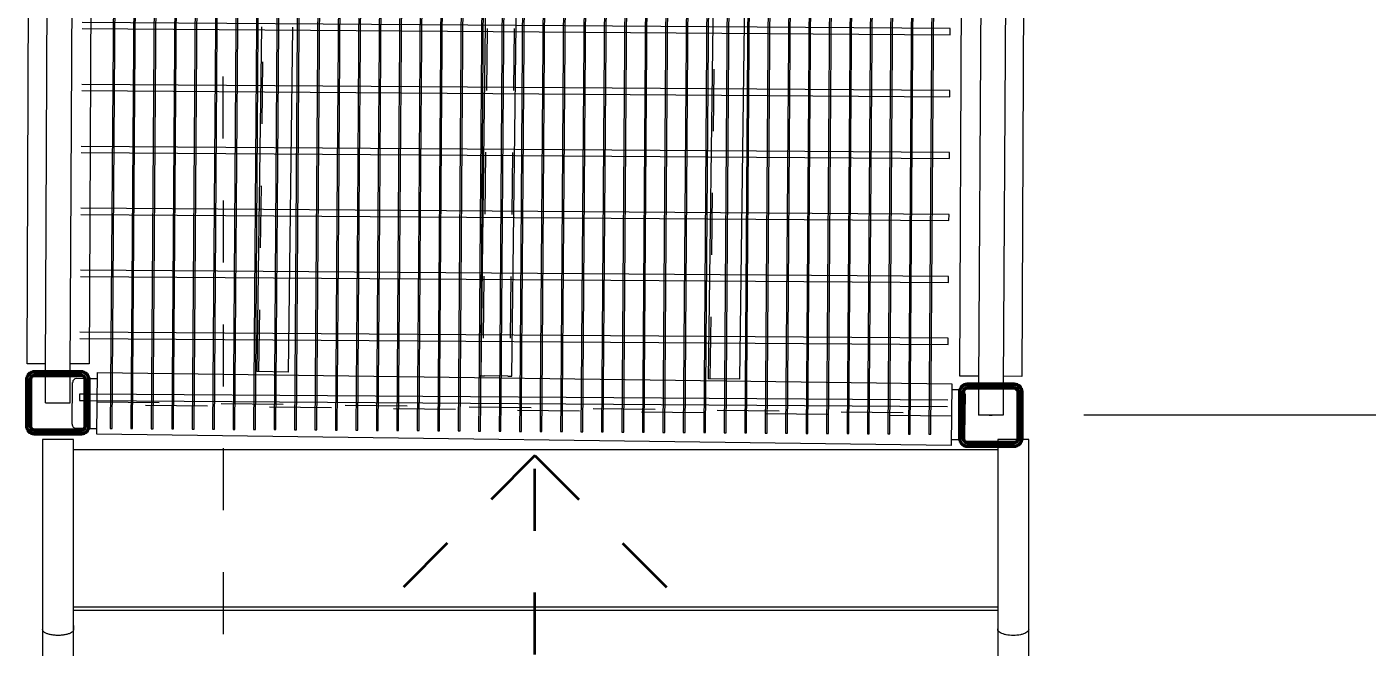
# Model space of a CAD drawing. Header units: metres. Extents: x 0.7 to 94.6, y -58.8 to 13.6.
# Drawn here: x 31.061 to 33.223, y -51.352 to -50.351 of the extents above; entities that cross this region are included whole.
import ezdxf

# ---------------------------------------------------------------- set-up
doc = ezdxf.new("R2010")
doc.units = ezdxf.units.M
for name, pattern in [('Basculante', [0.003969, 0.002381, -0.001587]), ('Dash', [0.006, 0.003, -0.003]), ('Hidden', [0.007144, 0.004763, -0.002381])]:
    doc.linetypes.add(name, pattern=pattern)
for name, color, linetype, lineweight in [('A-ANNO-DIMS', 7, 'Continuous', 9), ('A-ANNO-DIMS-50', 7, 'Continuous', 9), ('A-FLOR-HRAL', 7, 'Continuous', 18), ('A-GENM', 7, 'Continuous', 18), ('C-TOPO', 7, 'Continuous', 18), ('S-BEAM', 7, 'Continuous', 18), ('S-BEAM-HDLN', 7, 'Dash', 18), ('S-COLS', 7, 'Continuous', 18)]:
    doc.layers.add(name, color=color, linetype=linetype, lineweight=lineweight)
doc.layers.add('A-DETL', color=7, linetype='Continuous', lineweight=18, true_color=0x00a600)
doc.styles.add('Century Gothic', font='GOTHIC.TTF', dxfattribs={"height": 0.125})
doc.dimstyles.new('C_G_2_5mm', dxfattribs={"dimscale": 0.3048, "dimtxt": 0.130521, "dimasz": 0.246063, "dimexe": 0.492126, "dimexo": 0.328084, "dimgap": 0.016404, "dimtad": 1, "dimdec": 3, "dimrnd": 0.001, "dimzin": 0, "dimdsep": 46, "dimtxsty": 'Century Gothic', "dimblk1": 'OBLIQUE', "dimblk2": 'OBLIQUE', "dimsah": 1, "dimcen": 0.09, "dimdle": 0.492126, "dimazin": 2, "dimtfac": 1, "dimtdec": 4, "dimtix": 1, "dimtmove": 0, "dimatfit": 3, "dimfxl": 1, "dimtvp": 1, "dimtolj": 1, "dimtzin": 0, "dimarcsym": 2})

# ---------------------------------------------------------------- blocks, each defined once
blk = doc.blocks.new('YADRAN_LASQUEMAS_ARQ_MO_000_SITIO_rvt-3-PLANTA TERRAZAS EXISTENTE -Actualización - Zona 02 - NAUX02')
at = {"layer": 'C-TOPO', "color": 254, "linetype": 'Hidden', "true_color": 0xcccccc}
blk.add_line((5.5656, -56.5313), (5.5555, -37.2364), dxfattribs=at)
blk = doc.blocks.new('FCA_N_Columna de acero - 100 x 100 mm-2381346-PLANTA TERRAZAS EXISTENTE -Actualización - Zona 02 - NAUX02')
at = {"layer": 'S-COLS', "lineweight": 50}
for p, q in [((0.038, 0.05), (-0.038, 0.05)), ((-0.038, 0.044), (0.038, 0.044)), ((-0.05, 0.038), (-0.05, -0.038)), ((-0.044, -0.038), (-0.044, 0.038)), ((0.044, 0.038), (0.044, -0.038)), ((0.05, -0.038), (0.05, 0.038)), ((0.038, -0.044), (-0.038, -0.044)), ((-0.038, -0.05), (0.038, -0.05))]:
    blk.add_line(p, q, dxfattribs=at)
for centre, radius, start, end in [((-0.038, 0.038), 0.012, 90, 180), ((-0.038, 0.038), 0.006, 90, 180), ((0.038, 0.038), 0.012, 360, 90), ((0.038, 0.038), 0.006, 0, 90), ((-0.038, -0.038), 0.012, 180, 270), ((-0.038, -0.038), 0.006, 180, 270), ((0.038, -0.038), 0.006, 270, 360), ((0.038, -0.038), 0.012, 270, 360)]:
    blk.add_arc(centre, radius, start, end, dxfattribs=at)
blk = doc.blocks.new('FCA_N_Columna de acero - 100 x 100 mm-2383536-PLANTA TERRAZAS EXISTENTE -Actualización - Zona 02 - NAUX02')
at = {"layer": 'S-COLS', "lineweight": 50}
for p, q in [((0.038, 0.05), (-0.038, 0.05)), ((-0.038, 0.044), (0.038, 0.044)), ((-0.05, 0.038), (-0.05, -0.038)), ((-0.044, -0.038), (-0.044, 0.038)), ((0.044, 0.038), (0.044, -0.038)), ((0.05, -0.038), (0.05, 0.038)), ((0.038, -0.044), (-0.038, -0.044)), ((-0.038, -0.05), (0.038, -0.05))]:
    blk.add_line(p, q, dxfattribs=at)
for centre, radius, start, end in [((-0.038, 0.038), 0.012, 90, 180), ((-0.038, 0.038), 0.006, 90, 180), ((0.038, 0.038), 0.012, 360, 90), ((0.038, 0.038), 0.006, 0, 90), ((-0.038, -0.038), 0.012, 180, 270), ((-0.038, -0.038), 0.006, 180, 270), ((0.038, -0.038), 0.006, 270, 360), ((0.038, -0.038), 0.012, 270, 360)]:
    blk.add_arc(centre, radius, start, end, dxfattribs=at)
blk = doc.blocks.new('M_S Shapes - 200x100 mm-V30-PLANTA TERRAZAS EXISTENTE -Actualización - Zona 02 - NAUX02')
at = {"layer": 'S-BEAM'}
for p, q in [((-0.6889, -0.05), (-0.6889, 0.05)), ((-0.6889, 0.05), (0.6889, 0.05)), ((0.6889, 0.05), (0.6889, -0.05)), ((0.6889, -0.05), (-0.6889, -0.05))]:
    blk.add_line(p, q, dxfattribs=at)
at = {"layer": 'S-BEAM-HDLN'}
for p, q in [((-0.6889, 0.00245), (0.6889, 0.00245)), ((0.6889, -0.00245), (-0.6889, -0.00245))]:
    blk.add_line(p, q, dxfattribs=at)
blk = doc.blocks.new('M_HSS Square - 80 x 80 mm-2390060-PLANTA TERRAZAS EXISTENTE -Actualización - Zona 02 - NAUX02')
at = {"layer": 'S-BEAM'}
for p, q in [((6.7511, -50.9372), (6.7371, -50.937)), ((6.7585, -50.9437), (6.7576, -51.0109)), ((6.7361, -51.017), (6.7505, -51.0172))]:
    blk.add_line(p, q, dxfattribs=at)
for centre, start_param, end_param in [((6.7526, -50.9436), 4.712389, 5.497787), ((6.7517, -51.0109), 3.96646, 4.712389)]:
    blk.add_ellipse(centre, major_axis=(0.00008, 0.00636), ratio=0.93358, start_param=start_param, end_param=end_param, dxfattribs=at)
blk = doc.blocks.new('M_HSS Square - 80 x 80 mm-2390061-PLANTA TERRAZAS EXISTENTE -Actualización - Zona 02 - NAUX02')
at = {"layer": 'S-BEAM'}
for p, q in [((5.3392, -50.919), (5.3255, -50.9189)), ((5.3594, -50.9193), (5.3452, -50.9191)), ((5.3187, -50.9924), (5.3195, -50.9251)), ((5.3245, -50.9989), (5.3382, -50.999)), ((5.3442, -50.9991), (5.3584, -50.9993))]:
    blk.add_line(p, q, dxfattribs=at)
for centre, start_param, end_param in [((5.3254, -50.9252), 0, 1.570796), ((5.3245, -50.9925), 1.570796, 3.141593)]:
    blk.add_ellipse(centre, major_axis=(0.00008, 0.00636), ratio=0.924653, start_param=start_param, end_param=end_param, dxfattribs=at)
blk = doc.blocks.new('M_S Shapes - 200x100 mm-2390312-PLANTA TERRAZAS EXISTENTE -Actualización - Zona 02 - NAUX02')
at = {"layer": 'S-BEAM'}
for p, q in [((0.6487, 0.05), (2.9426, 0.05)), ((2.9426, 0.05), (2.9426, 0.0201)), ((2.9426, -0.0199), (2.9426, -0.05)), ((2.9426, -0.05), (-2.9426, -0.05))]:
    blk.add_line(p, q, dxfattribs=at)
blk = doc.blocks.new('M_S Shapes - 200x100 mm-V33-PLANTA TERRAZAS EXISTENTE -Actualización - Zona 02 - NAUX02')
at = {"layer": 'S-BEAM'}
for p, q in [((-2.9426, 0.02), (-2.9426, 0.05)), ((-2.9426, 0.05), (2.9426, 0.05)), ((-2.9426, -0.05), (-2.9426, -0.02)), ((-2.0969, -0.05), (-2.9426, -0.05))]:
    blk.add_line(p, q, dxfattribs=at)
blk = doc.blocks.new('M_HSS Square - 50 x 50 mm-2391063-PLANTA TERRAZAS EXISTENTE -Actualización - Zona 02 - NAUX02')
at = {"layer": 'S-BEAM'}
for p, q in [((-3.3876, 0.025), (-5.9484, 0.025)), ((-5.9484, 0.0241), (-5.9484, 0.0186)), ((-5.9484, -0.0186), (-5.9484, 0.0186)), ((-5.9484, -0.0186), (-5.9484, -0.025)), ((-5.9484, -0.025), (-3.3873, -0.025))]:
    blk.add_line(p, q, dxfattribs=at)
at = {"layer": 'S-BEAM', "linetype": 'Hidden'}
for p, q in [((-3.3876, 0.0218), (-5.9484, 0.0218)), ((-3.3873, -0.0218), (-5.9484, -0.0218))]:
    blk.add_line(p, q, dxfattribs=at)
blk = doc.blocks.new('M_L-Angle - L51X51X3_2-2392226-PLANTA TERRAZAS EXISTENTE -Actualización - Zona 02 - NAUX02')
at = {"layer": 'S-BEAM'}
for p, q in [((-5.9486, -0.0372), (-5.9486, 0.0136)), ((-3.9859, 0.0136), (-5.9486, 0.0136)), ((-5.9486, -0.0372), (-3.9852, -0.0372))]:
    blk.add_line(p, q, dxfattribs=at)
at = {"layer": 'S-BEAM', "linetype": 'Hidden'}
blk.add_line((-5.9486, 0.0104), (-3.9858, 0.0104), dxfattribs=at)
blk = doc.blocks.new('M_L-Angle - L51X51X3_2-2392227-PLANTA TERRAZAS EXISTENTE -Actualización - Zona 02 - NAUX02')
at = {"layer": 'S-BEAM'}
for p, q in [((-5.9495, -0.0372), (-5.9495, 0.0136)), ((-5.3929, 0.0136), (-5.9495, 0.0136)), ((-5.9495, -0.0372), (-5.3926, -0.0372))]:
    blk.add_line(p, q, dxfattribs=at)
at = {"layer": 'S-BEAM', "linetype": 'Hidden'}
blk.add_line((-5.9495, 0.0104), (-5.3929, 0.0104), dxfattribs=at)
blk = doc.blocks.new('M_RVR_Grating - Grating 2-V45-PLANTA TERRAZAS EXISTENTE -Actualización - Zona 02 - NAUX02')
at = {"layer": 'A-GENM', "color": 253, "true_color": 0xaaaaaa}
for p, q in [((-0.647, 0.5), (-0.65, 0.5)), ((-0.65, 0.5), (-0.65, 0.45)), ((-0.647, 0.45), (-0.647, 0.5)), ((-0.614, 0.5), (-0.617, 0.5)), ((-0.617, 0.5), (-0.617, 0.4501)), ((-0.614, 0.4501), (-0.614, 0.5)), ((-0.581, 0.5), (-0.584, 0.5)), ((-0.584, 0.5), (-0.584, 0.4503)), ((-0.581, 0.4504), (-0.581, 0.5)), ((-0.548, 0.5), (-0.551, 0.5)), ((-0.551, 0.5), (-0.551, 0.4506)), ((-0.548, -0.5), (-0.548, 0.5)), ((-0.515, 0.5), (-0.518, 0.5)), ((-0.518, 0.5), (-0.518, -0.5)), ((-0.515, -0.5), (-0.515, 0.5)), ((-0.482, 0.5), (-0.485, 0.5)), ((-0.485, 0.5), (-0.485, 0.15)), ((-0.482, 0.15), (-0.482, 0.5)), ((-0.449, 0.5), (-0.452, 0.5)), ((-0.452, 0.5), (-0.452, 0.15)), ((-0.449, 0.15), (-0.449, 0.5)), ((-0.416, 0.5), (-0.419, 0.5)), ((-0.419, 0.5), (-0.419, 0.15)), ((-0.416, 0.15), (-0.416, 0.5)), ((-0.383, 0.5), (-0.386, 0.5)), ((-0.386, 0.5), (-0.386, 0.1502)), ((-0.383, 0.1503), (-0.383, 0.5)), ((-0.35, 0.5), (-0.353, 0.5)), ((-0.353, 0.5), (-0.353, 0.1505)), ((-0.35, 0.1505), (-0.35, 0.5)), ((-0.317, 0.5), (-0.32, 0.5)), ((-0.32, 0.5), (-0.32, -0.5)), ((-0.317, -0.5), (-0.317, 0.5)), ((-0.284, 0.5), (-0.287, 0.5)), ((-0.287, 0.5), (-0.287, -0.15)), ((-0.284, -0.15), (-0.284, 0.5)), ((-0.251, 0.5), (-0.254, 0.5)), ((-0.254, 0.5), (-0.254, -0.15)), ((-0.251, -0.15), (-0.251, 0.5)), ((-0.218, 0.5), (-0.221, 0.5)), ((-0.221, 0.5), (-0.221, -0.15)), ((-0.218, -0.15), (-0.218, 0.5)), ((-0.185, 0.5), (-0.188, 0.5)), ((-0.188, 0.5), (-0.188, -0.1499)), ((-0.185, -0.1498), (-0.185, 0.5)), ((-0.152, 0.5), (-0.155, 0.5)), ((-0.155, 0.5), (-0.155, -0.1496)), ((-0.152, -0.1496), (-0.152, 0.5)), ((-0.119, 0.5), (-0.122, 0.5)), ((-0.122, 0.5), (-0.122, -0.5)), ((-0.119, -0.5), (-0.119, 0.5)), ((-0.086, 0.5), (-0.089, 0.5)), ((-0.089, 0.5), (-0.089, -0.5)), ((-0.086, -0.5), (-0.086, 0.5)), ((-0.053, 0.5), (-0.056, 0.5)), ((-0.056, 0.5), (-0.056, -0.45)), ((-0.053, -0.45), (-0.053, 0.5)), ((-0.02, 0.5), (-0.023, 0.5)), ((-0.023, 0.5), (-0.023, -0.45)), ((-0.02, -0.45), (-0.02, 0.5)), ((0.013, 0.5), (0.01, 0.5)), ((0.01, 0.5), (0.01, -0.45)), ((0.013, -0.45), (0.013, 0.5)), ((0.046, 0.5), (0.043, 0.5)), ((0.043, 0.5), (0.043, -0.4497)), ((0.046, -0.4497), (0.046, 0.5)), ((0.079, 0.5), (0.076, 0.5)), ((0.076, 0.5), (0.076, -0.4495)), ((0.079, -0.4495), (0.079, 0.5)), ((0.112, 0.5), (0.109, 0.5)), ((0.109, 0.5), (0.109, -0.5)), ((0.112, -0.5), (0.112, 0.5)), ((0.145, 0.5), (0.142, 0.5)), ((0.142, 0.5), (0.142, -0.5)), ((0.145, -0.5), (0.145, 0.5)), ((0.178, 0.5), (0.175, 0.5)), ((0.175, 0.5), (0.175, -0.5)), ((0.178, -0.5), (0.178, 0.5)), ((0.211, 0.5), (0.208, 0.5)), ((0.208, 0.5), (0.208, -0.5)), ((0.211, -0.5), (0.211, 0.5)), ((0.244, 0.5), (0.241, 0.5)), ((0.241, 0.5), (0.241, -0.5)), ((0.244, -0.5), (0.244, 0.5)), ((0.277, 0.5), (0.274, 0.5)), ((0.274, 0.5), (0.274, -0.5)), ((0.277, -0.5), (0.277, 0.5)), ((0.31, 0.5), (0.307, 0.5)), ((0.307, 0.5), (0.307, -0.5)), ((0.31, -0.5), (0.31, 0.5)), ((0.343, 0.5), (0.34, 0.5)), ((0.34, 0.5), (0.34, -0.5)), ((0.343, -0.5), (0.343, 0.5)), ((0.376, 0.5), (0.373, 0.5)), ((0.373, 0.5), (0.373, -0.5)), ((0.376, -0.5), (0.376, 0.5)), ((0.409, 0.5), (0.406, 0.5)), ((0.406, 0.5), (0.406, -0.5)), ((0.409, -0.5), (0.409, 0.5)), ((0.442, 0.5), (0.439, 0.5)), ((0.439, 0.5), (0.439, -0.5)), ((0.442, -0.5), (0.442, 0.5)), ((0.475, 0.5), (0.472, 0.5)), ((0.472, 0.5), (0.472, -0.5)), ((0.475, -0.5), (0.475, 0.5)), ((0.508, 0.5), (0.505, 0.5)), ((0.505, 0.5), (0.505, -0.5)), ((0.508, -0.5), (0.508, 0.5)), ((0.541, 0.5), (0.538, 0.5)), ((0.538, 0.5), (0.538, -0.5)), ((0.541, -0.5), (0.541, 0.5)), ((0.574, 0.5), (0.571, 0.5)), ((0.571, 0.5), (0.571, -0.5)), ((0.574, -0.5), (0.574, 0.5)), ((0.607, 0.5), (0.604, 0.5)), ((0.604, 0.5), (0.604, -0.5)), ((0.607, -0.5), (0.607, 0.5)), ((0.64, 0.5), (0.637, 0.5)), ((0.637, 0.5), (0.637, -0.5)), ((0.64, -0.5), (0.64, 0.5)), ((0.673, 0.5), (0.67, 0.5)), ((0.67, 0.5), (0.67, -0.5)), ((0.673, -0.5), (0.673, 0.5)), ((0.7, 0.455), (-0.7, 0.455)), ((0.7, 0.445), (0.7, 0.455)), ((-0.7, 0.45), (-0.7, 0.4495)), ((-0.7, 0.445), (0.7, 0.445)), ((-0.65, 0.4499), (-0.65, -0.5)), ((-0.647, -0.5), (-0.647, 0.4499)), ((-0.617, 0.45), (-0.617, -0.5)), ((-0.614, -0.5), (-0.614, 0.45)), ((-0.584, 0.45), (-0.584, -0.5)), ((-0.581, -0.5), (-0.581, 0.45)), ((-0.551, 0.45), (-0.551, -0.5)), ((0.7, 0.355), (-0.7, 0.355)), ((0.7, 0.345), (0.7, 0.355)), ((-0.7, 0.345), (0.7, 0.345)), ((0.7, 0.255), (-0.7, 0.255)), ((-0.7, 0.245), (0.7, 0.245)), ((0.7, 0.245), (0.7, 0.255)), ((0.7, 0.155), (-0.7, 0.155)), ((0.7, 0.145), (0.7, 0.155)), ((-0.7, 0.145), (0.7, 0.145)), ((-0.485, 0.1495), (-0.485, -0.5)), ((-0.482, -0.5), (-0.482, 0.1496)), ((-0.452, 0.1498), (-0.452, -0.5)), ((-0.449, -0.5), (-0.449, 0.1498)), ((-0.419, 0.15), (-0.419, -0.5)), ((-0.416, -0.5), (-0.416, 0.15)), ((-0.386, 0.15), (-0.386, -0.5)), ((-0.383, -0.5), (-0.383, 0.15)), ((-0.353, 0.15), (-0.353, -0.5)), ((-0.35, -0.5), (-0.35, 0.15)), ((0.7, 0.055), (-0.7, 0.055)), ((-0.7, 0.045), (0.7, 0.045)), ((0.7, 0.045), (0.7, 0.055)), ((0.7, -0.045), (-0.7, -0.045)), ((-0.7, -0.055), (0.7, -0.055)), ((0.7, -0.055), (0.7, -0.045)), ((0.7, -0.145), (-0.7, -0.145)), ((-0.287, -0.1506), (-0.287, -0.5)), ((-0.284, -0.5), (-0.284, -0.1505)), ((-0.254, -0.1503), (-0.254, -0.5)), ((-0.251, -0.5), (-0.251, -0.1503)), ((-0.221, -0.1501), (-0.221, -0.5)), ((-0.218, -0.5), (-0.218, -0.1501)), ((-0.188, -0.15), (-0.188, -0.5)), ((-0.185, -0.5), (-0.185, -0.15)), ((-0.155, -0.15), (-0.155, -0.5)), ((-0.152, -0.5), (-0.152, -0.15)), ((0.7, -0.155), (0.7, -0.145)), ((-0.7, -0.155), (0.7, -0.155)), ((0.7, -0.245), (-0.7, -0.245)), ((-0.7, -0.255), (0.7, -0.255)), ((0.7, -0.255), (0.7, -0.245)), ((0.7, -0.345), (-0.7, -0.345)), ((0.7, -0.355), (0.7, -0.345)), ((-0.7, -0.355), (0.7, -0.355)), ((-0.691, -0.445), (-0.7, -0.445)), ((-0.7, -0.445), (-0.7, -0.455)), ((0.7, -0.445), (-0.685, -0.445)), ((-0.056, -0.4504), (-0.056, -0.5)), ((-0.053, -0.5), (-0.053, -0.4504)), ((-0.023, -0.4502), (-0.023, -0.5)), ((-0.02, -0.5), (-0.02, -0.4502)), ((0.01, -0.45), (0.01, -0.5)), ((0.013, -0.5), (0.013, -0.45)), ((0.043, -0.45), (0.043, -0.5)), ((0.046, -0.5), (0.046, -0.45)), ((0.076, -0.45), (0.076, -0.5)), ((0.079, -0.5), (0.079, -0.45)), ((-0.7, -0.455), (-0.6909, -0.455)), ((-0.6849, -0.455), (0.7, -0.455)), ((-0.65, -0.5), (-0.647, -0.5)), ((-0.617, -0.5), (-0.614, -0.5)), ((-0.584, -0.5), (-0.581, -0.5)), ((-0.551, -0.5), (-0.548, -0.5)), ((-0.518, -0.5), (-0.515, -0.5)), ((-0.485, -0.5), (-0.482, -0.5)), ((-0.452, -0.5), (-0.449, -0.5)), ((-0.419, -0.5), (-0.416, -0.5)), ((-0.386, -0.5), (-0.383, -0.5)), ((-0.353, -0.5), (-0.35, -0.5)), ((-0.32, -0.5), (-0.317, -0.5)), ((-0.287, -0.5), (-0.284, -0.5)), ((-0.254, -0.5), (-0.251, -0.5)), ((-0.221, -0.5), (-0.218, -0.5)), ((-0.188, -0.5), (-0.185, -0.5)), ((-0.155, -0.5), (-0.152, -0.5)), ((-0.122, -0.5), (-0.119, -0.5)), ((-0.089, -0.5), (-0.086, -0.5)), ((-0.056, -0.5), (-0.053, -0.5)), ((-0.023, -0.5), (-0.02, -0.5)), ((0.01, -0.5), (0.013, -0.5)), ((0.043, -0.5), (0.046, -0.5)), ((0.076, -0.5), (0.079, -0.5)), ((0.109, -0.5), (0.112, -0.5)), ((0.142, -0.5), (0.145, -0.5)), ((0.175, -0.5), (0.178, -0.5)), ((0.208, -0.5), (0.211, -0.5)), ((0.241, -0.5), (0.244, -0.5)), ((0.274, -0.5), (0.277, -0.5)), ((0.307, -0.5), (0.31, -0.5)), ((0.34, -0.5), (0.343, -0.5)), ((0.373, -0.5), (0.376, -0.5)), ((0.406, -0.5), (0.409, -0.5)), ((0.439, -0.5), (0.442, -0.5)), ((0.472, -0.5), (0.475, -0.5)), ((0.505, -0.5), (0.508, -0.5)), ((0.538, -0.5), (0.541, -0.5)), ((0.571, -0.5), (0.574, -0.5)), ((0.604, -0.5), (0.607, -0.5)), ((0.637, -0.5), (0.64, -0.5)), ((0.67, -0.5), (0.673, -0.5))]:
    blk.add_line(p, q, dxfattribs=at)
blk = doc.blocks.new('Top Rail Type - Top Rail_Internal_-2401983-PLANTA TERRAZAS EXISTENTE -Actualización - Zona 02 - NAUX02')
at = {"layer": 'A-FLOR-HRAL'}
blk.add_line((-12.4372, -49.9026), (-12.4329, -49.9043), dxfattribs=at)
blk = doc.blocks.new('Top Rail Type - Top Rail_Internal_-V47-PLANTA TERRAZAS EXISTENTE -Actualización - Zona 02 - NAUX02')
at = {"layer": 'A-FLOR-HRAL'}
for p, q in [((-10.2284, -44.3659), (-12.435, -49.8497)), ((-10.1912, -44.3806), (-12.3978, -49.8644)), ((-12.4372, -49.8552), (-12.4536, -49.896)), ((-12.4, -49.87), (-12.4165, -49.9109)), ((-12.4165, -49.9109), (-12.4536, -49.896))]:
    blk.add_line(p, q, dxfattribs=at)
blk = doc.blocks.new('Top Rail Type - Top Rail_Internal_-2402070-PLANTA TERRAZAS EXISTENTE -Actualización - Zona 02 - NAUX02')
at = {"layer": 'A-FLOR-HRAL'}
blk.add_line((-13.8287, -49.3304), (-13.8244, -49.3321), dxfattribs=at)
blk = doc.blocks.new('Top Rail Type - Top Rail_Internal_-V50-PLANTA TERRAZAS EXISTENTE -Actualización - Zona 02 - NAUX02')
at = {"layer": 'A-FLOR-HRAL'}
for p, q in [((-13.8266, -49.2775), (-11.6269, -43.791)), ((-13.7894, -49.2922), (-11.5897, -43.8057)), ((-13.8451, -49.3238), (-13.8288, -49.2831)), ((-13.808, -49.3387), (-13.7916, -49.2978)), ((-13.8451, -49.3238), (-13.8268, -49.3312)), ((-13.8266, -49.3313), (-13.808, -49.3387))]:
    blk.add_line(p, q, dxfattribs=at)
blk = doc.blocks.new('M-Escalera-01 - M-Escalera-01-2407295-PLANTA TERRAZAS EXISTENTE -Actualización - Zona 02 - NAUX02')
at = {"layer": 'A-GENM'}
for p, q in [((1.9137, 0.7939), (-2.4967, 0.7939)), ((2.2206, 0.7939), (1.9137, 0.7939)), ((2.2206, 0.7689), (2.2206, 0.7939)), ((2.2206, 0.7439), (2.2206, 0.7689)), ((-2.4967, 0.7439), (1.9137, 0.7439)), ((1.9137, 0.7439), (2.2206, 0.7439)), ((1.9452, 0.744), (1.9452, -0.7463)), ((1.9501, 0.744), (1.9501, -0.7463)), ((2.2045, 0.7439), (2.2045, -0.7463)), ((1.9137, -0.7463), (-2.4967, -0.7463)), ((1.9151, -0.7463), (-2.367, -0.7463)), ((2.2096, -0.7463), (1.9137, -0.7463)), ((2.2096, -0.7463), (1.9151, -0.7463)), ((2.2206, -0.7463), (2.2156, -0.7463)), ((2.2206, -0.7713), (2.2206, -0.7463)), ((2.2206, -0.7785), (2.2206, -0.7713)), ((-2.4967, -0.7963), (1.9137, -0.7963)), ((0.8637, -0.7963), (1.9127, -0.7963)), ((1.9137, -0.7963), (2.2206, -0.7963)), ((1.9214, -0.7963), (2.2147, -0.7963)), ((2.2206, -0.7963), (2.2206, -0.7848))]:
    blk.add_line(p, q, dxfattribs=at)
for centre, start, end in [((1.917, 0.7685), 263.2535, 276.7266), ((1.917, -0.7717), 261.1411, 279.8078), ((1.917, -0.7717), 270, 272.882)]:
    blk.add_arc(centre, 0.025, start, end, dxfattribs=at)
for points, knots in [([(1.9042, 0.7689), (1.9042, 0.7711), (1.9044, 0.7755), (1.9054, 0.7816), (1.9069, 0.7868), (1.9086, 0.7901), (1.9101, 0.7921), (1.9112, 0.7931), (1.9125, 0.7938), (1.9133, 0.7939), (1.9137, 0.7939)], [0, 0, 0, 0, 0.0833333, 0.1666667, 0.25, 0.3333333, 0.375, 0.4166667, 0.4583333, 0.5, 0.5, 0.5, 0.5]), ([(1.9137, 0.7439), (1.9133, 0.7439), (1.9125, 0.7441), (1.9112, 0.7447), (1.9101, 0.7458), (1.9086, 0.7477), (1.9069, 0.751), (1.9054, 0.7563), (1.9044, 0.7624), (1.9042, 0.7667), (1.9042, 0.7689)], [0.5, 0.5, 0.5, 0.5, 0.5416667, 0.5833333, 0.625, 0.6666667, 0.75, 0.8333333, 0.9166667, 1, 1, 1, 1]), ([(1.9042, -0.7713), (1.9042, -0.7673), (1.9048, -0.7614), (1.9065, -0.7548), (1.9082, -0.7507), (1.9102, -0.7479), (1.9124, -0.7463), (1.9139, -0.7462), (1.9146, -0.7464)], [0, 0, 0, 0, 0.25, 0.375, 0.5, 0.625, 0.75, 0.875, 0.875, 0.875, 0.875]), ([(1.9146, -0.7962), (1.9139, -0.7964), (1.9124, -0.7963), (1.9102, -0.7948), (1.9082, -0.7919), (1.9065, -0.7879), (1.9048, -0.7813), (1.9042, -0.7753), (1.9042, -0.7713)], [0.125, 0.125, 0.125, 0.125, 0.25, 0.375, 0.5, 0.625, 0.75, 1, 1, 1, 1])]:
    blk.add_open_spline(points, degree=3, knots=knots, dxfattribs=at)
blk = doc.blocks.new('DIMBLOCK18-PLANTA TERRAZAS EXISTENTE -Actualización - Zona 02 - NAUX02')
at = {"layer": 'A-ANNO-DIMS-50', "lineweight": 35}
for p, q in [((34.2519, -48.482), (34.2144, -48.4445)), ((34.2519, -48.482), (34.2894, -48.5195)), ((34.2519, -50.9779), (34.2144, -50.9404)), ((34.2519, -50.9779), (34.2894, -51.0154))]:
    blk.add_line(p, q, dxfattribs=at)
at = {"layer": 'A-ANNO-DIMS-50'}
for p, q in [((34.2519, -48.482), (34.089, -48.482)), ((34.2519, -48.482), (34.2519, -50.9779)), ((34.2519, -48.482), (34.4019, -48.482)), ((34.2519, -50.9779), (32.7656, -50.9779)), ((34.2519, -50.9779), (34.4019, -50.9779))]:
    blk.add_line(p, q, dxfattribs=at)
at = {"layer": 'A-ANNO-DIMS-50', "color": 0, "insert": (34.0867, -49.9485), "char_height": 0.125, "width": 0.52457, "attachment_point": 1, "rotation": 90, "line_spacing_factor": 0.984502, "style": 'Century Gothic'}
blk.add_mtext('2.496', dxfattribs=at)
blk = doc.blocks.new('_Oblique')
at = {"color": 0, "linetype": 'ByBlock', "lineweight": -2}
blk.add_line((-0.5, -0.5), (0.5, 0.5), dxfattribs=at)
blk = doc.blocks.new('DIMBLOCK19-PLANTA TERRAZAS EXISTENTE -Actualización - Zona 02 - NAUX02')
at = {"layer": 'A-ANNO-DIMS-50', "lineweight": 35}
for p, q in [((34.2519, -50.9779), (34.2144, -50.9404)), ((34.2519, -50.9779), (34.2894, -51.0154)), ((34.2519, -55.7076), (34.2144, -55.6701)), ((34.2519, -55.7076), (34.2894, -55.7451))]:
    blk.add_line(p, q, dxfattribs=at)
at = {"layer": 'A-ANNO-DIMS-50'}
for p, q in [((34.2519, -50.9779), (32.7656, -50.9779)), ((34.2519, -50.9779), (34.2519, -55.8576)), ((34.2519, -50.9779), (34.4019, -50.9779)), ((34.2519, -55.7076), (32.7772, -55.7076)), ((34.2519, -55.7076), (34.4019, -55.7076))]:
    blk.add_line(p, q, dxfattribs=at)
at = {"layer": 'A-ANNO-DIMS-50', "color": 0, "insert": (34.0867, -53.5613), "char_height": 0.125, "width": 0.52457, "attachment_point": 1, "rotation": 90, "line_spacing_factor": 0.984502, "style": 'Century Gothic'}
blk.add_mtext('4.730', dxfattribs=at)

msp = doc.modelspace()

# ---------------------------------------------------------------- linework, layer by layer
at = {"layer": 'A-DETL', "color": 1, "linetype": 'Basculante', "lineweight": 35, "true_color": 0xff0000}
for p, q in [((31.8805, -51.0432), (31.6261, -51.2976)), ((31.8805, -55.5643), (31.8805, -51.0432)), ((31.8805, -51.0432), (32.1349, -51.2976))]:
    msp.add_line(p, q, dxfattribs=at)

# ---------------------------------------------------------------- block references
at = {"lineweight": 5}
msp.add_blockref('YADRAN_LASQUEMAS_ARQ_MO_000_SITIO_rvt-3-PLANTA TERRAZAS EXISTENTE -Actualización - Zona 02 - NAUX02', (25.8156, 0), dxfattribs=at)
at = {"layer": 'A-FLOR-HRAL', "rotation": 21.59000000000035}
for name in ['Top Rail Type - Top Rail_Internal_-V47-PLANTA TERRAZAS EXISTENTE -Actualización - Zona 02 - NAUX02', 'Top Rail Type - Top Rail_Internal_-2401983-PLANTA TERRAZAS EXISTENTE -Actualización - Zona 02 - NAUX02', 'Top Rail Type - Top Rail_Internal_-V50-PLANTA TERRAZAS EXISTENTE -Actualización - Zona 02 - NAUX02', 'Top Rail Type - Top Rail_Internal_-2402070-PLANTA TERRAZAS EXISTENTE -Actualización - Zona 02 - NAUX02']:
    msp.add_blockref(name, (25.8156, 0), dxfattribs=at)
at = {"layer": 'A-GENM', "color": 253, "true_color": 0xaaaaaa, "rotation": 359.5987816078321}
msp.add_blockref('M_RVR_Grating - Grating 2-V45-PLANTA TERRAZAS EXISTENTE -Actualización - Zona 02 - NAUX02', (31.8493, -50.5039), dxfattribs=at)
at = {"layer": 'A-GENM', "rotation": 89.9999999999999}
msp.add_blockref('M-Escalera-01 - M-Escalera-01-2407295-PLANTA TERRAZAS EXISTENTE -Actualización - Zona 02 - NAUX02', (31.8805, -53.2375), dxfattribs=at)
at = {"layer": 'S-BEAM'}
for name, p, rotation in [('M_L-Angle - L51X51X3_2-2392227-PLANTA TERRAZAS EXISTENTE -Actualización - Zona 02 - NAUX02', (31.5225, -44.9587), 89.2628440606176), ('M_HSS Square - 50 x 50 mm-2391063-PLANTA TERRAZAS EXISTENTE -Actualización - Zona 02 - NAUX02', (31.8946, -44.9667), 89.26284406061761), ('M_L-Angle - L51X51X3_2-2392226-PLANTA TERRAZAS EXISTENTE -Actualización - Zona 02 - NAUX02', (32.2502, -44.9712), 89.2628440606176), ('M_S Shapes - 200x100 mm-V33-PLANTA TERRAZAS EXISTENTE -Actualización - Zona 02 - NAUX02', (31.1247, -47.9524), 89.74264073878854), ('M_S Shapes - 200x100 mm-2390312-PLANTA TERRAZAS EXISTENTE -Actualización - Zona 02 - NAUX02', (32.6291, -47.9724), 269.7426407387885), ('M_S Shapes - 200x100 mm-V30-PLANTA TERRAZAS EXISTENTE -Actualización - Zona 02 - NAUX02', (31.8634, -50.9679), 359.2383472817118)]:
    msp.add_blockref(name, p, dxfattribs=dict(at, rotation=rotation))
for name in ['M_HSS Square - 80 x 80 mm-2390061-PLANTA TERRAZAS EXISTENTE -Actualización - Zona 02 - NAUX02', 'M_HSS Square - 80 x 80 mm-2390060-PLANTA TERRAZAS EXISTENTE -Actualización - Zona 02 - NAUX02']:
    msp.add_blockref(name, (25.8156, 0), dxfattribs=at)
at = {"layer": 'S-COLS'}
for name, p in [('FCA_N_Columna de acero - 100 x 100 mm-2383536-PLANTA TERRAZAS EXISTENTE -Actualización - Zona 02 - NAUX02', (31.1112, -50.9579)), ('FCA_N_Columna de acero - 100 x 100 mm-2381346-PLANTA TERRAZAS EXISTENTE -Actualización - Zona 02 - NAUX02', (32.6156, -50.9779))]:
    msp.add_blockref(name, p, dxfattribs=at)

# ---------------------------------------------------------------- dimensions: what is measured, and where the dimension line sits
at = {"layer": 'A-ANNO-DIMS'}
for base, p1, p2, override, picture, middle in [((34.2519, -50.9779), (33.989, -48.482), (32.6656, -50.9779), {"dimpost": '<>', "dimfxl": 2.825079}, 'DIMBLOCK18-PLANTA TERRAZAS EXISTENTE -Actualización - Zona 02 - NAUX02', (34.1813, -49.7299)), ((34.2519, -55.7076), (32.6656, -50.9779), (32.6772, -55.7076), {"dimpost": '<>', "dimfxl": 4.729784}, 'DIMBLOCK19-PLANTA TERRAZAS EXISTENTE -Actualización - Zona 02 - NAUX02', (34.1813, -53.3428))]:
    dim = msp.add_linear_dim(base=base, p1=p1, p2=p2, angle=90, dimstyle='C_G_2_5mm', override=override, dxfattribs=at)
    dim.commit()
    dim.dimension.update_dxf_attribs({"geometry": picture, "text_midpoint": middle})

doc.saveas('drawing.dxf')
